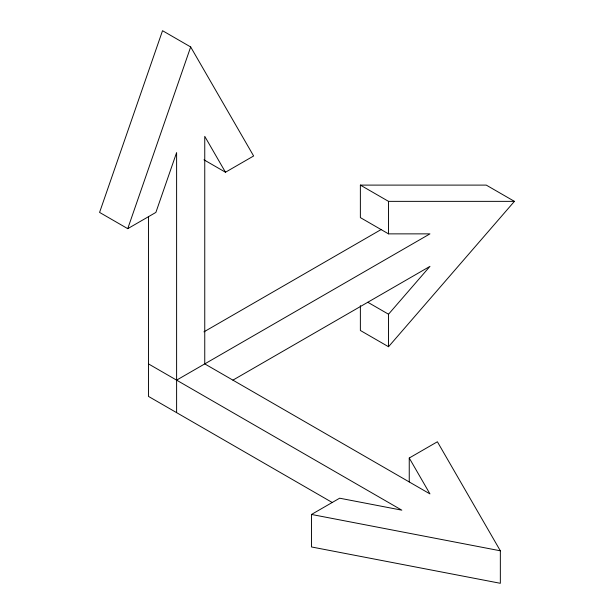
<?xml version="1.0" encoding="UTF-8"?>
<svg xmlns="http://www.w3.org/2000/svg" width="614" height="614" viewBox="0 0 614 614"><rect width="100%" height="100%" fill="white"/><g stroke="black" fill="none" stroke-linecap="round" stroke-linejoin="round"><path stroke-width="0.92" d="M127.735 228.669L190.678 46.956L162.533 30.7L99.583 212.413L127.735 228.669L155.887 212.413L176.609 152.594L176.609 412.646M360.372 305.618L360.372 330.478L388.524 346.733L388.524 314.222L429.961 266.369L232.906 380.143M388.524 346.733L514.417 201.361L486.265 185.106L360.372 185.106L360.372 217.609L388.524 233.865L429.961 233.865L176.609 380.143M203.948 159.809L225.476 172.235L253.628 155.979L190.678 46.956M203.932 331.859L381.117 229.559M409.246 481.921L409.246 458.021L437.391 441.765L500.341 550.796L500.341 583.3L311.498 546.959L311.498 514.455L339.649 498.2L401.817 510.165L148.458 363.887M360.372 185.106L388.524 201.361L514.417 201.361M311.498 514.455L500.341 550.796M367.824 302.272L388.524 314.222M332.266 502.513L148.458 396.391L148.458 216.65M409.246 458.021L429.961 493.909L204.754 363.887L204.754 136.346L225.476 172.235M388.524 201.361L388.524 233.865"/></g></svg>
